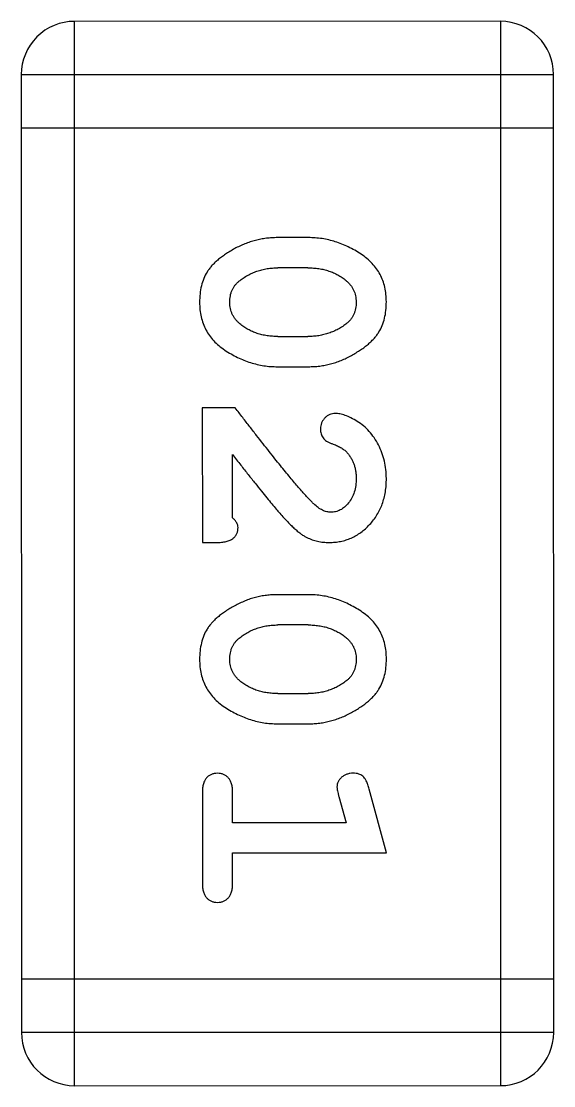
# Model space of a CAD drawing. Header units: millimetres. Extents: x 0 to 297, y 0 to 210.
# Drawn here: x 195.449 to 195.754, y 138.312 to 138.921 of the extents above; entities that cross this region are included whole.
import ezdxf

# ---------------------------------------------------------------- set-up
doc = ezdxf.new("R2010")
doc.units = ezdxf.units.MM
doc.layers.get('0').update_dxf_attribs({"linetype": 'CONTINUOUS'})

msp = doc.modelspace()

# ---------------------------------------------------------------- linework, layer by layer
at = {"color": 7, "linetype": 'Continuous'}
for p, q in [((195.72343, 138.92115), (195.47959, 138.92112)), ((195.47966, 138.31152), (195.47959, 138.92112)), ((195.72343, 138.92115), (195.7235, 138.31155)), ((195.44911, 138.89063), (195.75391, 138.89067)), ((195.44911, 138.89063), (195.44918, 138.34199)), ((195.75398, 138.34203), (195.75391, 138.89067)), ((195.44911, 138.86015), (195.75391, 138.86019)), ((195.61354, 138.79725), (195.59579, 138.79725)), ((195.61327, 138.77994), (195.59607, 138.77994)), ((195.59607, 138.74061), (195.61328, 138.74061)), ((195.5958, 138.72331), (195.61355, 138.72331)), ((195.57164, 138.69971), (195.55277, 138.6997)), ((195.55277, 138.6997), (195.55278, 138.62262)), ((195.57008, 138.63678), (195.57007, 138.67296)), ((195.55278, 138.62262), (195.56064, 138.62262)), ((195.61357, 138.59274), (195.59582, 138.59274)), ((195.6133, 138.57543), (195.59609, 138.57543)), ((195.5961, 138.5361), (195.61331, 138.5361)), ((195.59583, 138.5188), (195.61358, 138.5188)), ((195.55279, 138.47946), (195.5528, 138.42755)), ((195.5701, 138.46216), (195.5701, 138.47946)), ((195.6582, 138.44487), (195.64832, 138.48144)), ((195.63091, 138.47719), (195.63507, 138.46217)), ((195.63507, 138.46217), (195.5701, 138.46216)), ((195.5701, 138.44485), (195.6582, 138.44487)), ((195.57011, 138.42755), (195.5701, 138.44485)), ((195.75398, 138.37251), (195.44918, 138.37247)), ((195.75398, 138.34203), (195.44918, 138.34199)), ((195.47966, 138.31152), (195.7235, 138.31155))]:
    msp.add_line(p, q, dxfattribs=at)
for centre, start, end in [((195.47959, 138.89064), 90.00738, 180.00738), ((195.72343, 138.89067), 0.00738, 90.00738), ((195.47966, 138.342), 180.00738, 270.00738), ((195.7235, 138.34203), 270.00738, 0.00738)]:
    msp.add_arc(centre, 0.03048, start, end, dxfattribs=at)
for points, knots in [([(195.59579, 138.79725), (195.59472, 138.79723), (195.59259, 138.79719), (195.58942, 138.79688), (195.58629, 138.7964), (195.58319, 138.7957), (195.58015, 138.79483), (195.57716, 138.79369), (195.57419, 138.79244), (195.57132, 138.79096), (195.56858, 138.78938), (195.56604, 138.78776), (195.56373, 138.78611), (195.56162, 138.78447), (195.55976, 138.78277), (195.55809, 138.78107), (195.55667, 138.77933), (195.55507, 138.77697), (195.55346, 138.77379), (195.55215, 138.76959), (195.55133, 138.76502), (195.55123, 138.76184), (195.55119, 138.7602)], [0, 0, 0, 0, 0.049886, 0.09882, 0.148132, 0.19689, 0.246038, 0.295176, 0.345305, 0.395692, 0.445312, 0.491875, 0.535813, 0.577009, 0.616081, 0.652689, 0.687585, 0.720206, 0.785062, 0.85223, 0.923759, 1, 1, 1, 1]), ([(195.65816, 138.76046), (195.65812, 138.76189), (195.65805, 138.7647), (195.65733, 138.76879), (195.65621, 138.77262), (195.65463, 138.7762), (195.65256, 138.7795), (195.65005, 138.78255), (195.64708, 138.78534), (195.64369, 138.7878), (195.6401, 138.79), (195.63642, 138.79192), (195.63272, 138.79358), (195.62895, 138.79491), (195.62516, 138.79597), (195.62132, 138.7967), (195.61745, 138.79716), (195.61485, 138.79722), (195.61354, 138.79725)], [0, 0, 0, 0, 0.06692, 0.130834, 0.19258, 0.252759, 0.312631, 0.373411, 0.436359, 0.501894, 0.568244, 0.632472, 0.69556, 0.757163, 0.818592, 0.878885, 0.939235, 1, 1, 1, 1]), ([(195.57377, 138.77229), (195.57457, 138.77291), (195.57614, 138.77413), (195.57869, 138.77566), (195.58132, 138.77701), (195.58407, 138.77807), (195.58693, 138.7789), (195.58988, 138.77953), (195.59295, 138.77986), (195.59502, 138.77992), (195.59607, 138.77994)], [0, 0, 0, 0, 0.124927, 0.248361, 0.370889, 0.492583, 0.61616, 0.741472, 0.869044, 1, 1, 1, 1]), ([(195.61327, 138.77994), (195.61433, 138.77992), (195.61641, 138.77986), (195.61947, 138.77955), (195.62241, 138.77899), (195.62521, 138.77817), (195.62789, 138.77717), (195.6304, 138.77589), (195.63283, 138.77444), (195.63431, 138.77328), (195.63505, 138.7727)], [0, 0, 0, 0, 0.135446, 0.266257, 0.393419, 0.517936, 0.639137, 0.758785, 0.879345, 1, 1, 1, 1]), ([(195.56849, 138.76015), (195.5685, 138.76079), (195.56852, 138.76203), (195.56878, 138.76385), (195.56919, 138.76555), (195.56978, 138.76713), (195.57053, 138.7686), (195.57144, 138.76996), (195.57253, 138.7712), (195.57336, 138.77193), (195.57377, 138.77229)], [0, 0, 0, 0, 0.139844, 0.271849, 0.399162, 0.521619, 0.6402, 0.758957, 0.87828, 1, 1, 1, 1]), ([(195.63505, 138.7727), (195.63551, 138.77229), (195.63642, 138.77148), (195.6376, 138.77014), (195.63862, 138.76874), (195.63943, 138.76722), (195.64008, 138.76563), (195.64052, 138.76393), (195.6408, 138.76216), (195.64084, 138.76095), (195.64086, 138.76033)], [0, 0, 0, 0, 0.13042, 0.256046, 0.378133, 0.498725, 0.620452, 0.742761, 0.869406, 1, 1, 1, 1]), ([(195.55119, 138.7602), (195.55122, 138.75875), (195.5513, 138.75593), (195.55201, 138.75184), (195.55313, 138.74801), (195.55473, 138.74443), (195.55675, 138.7411), (195.55927, 138.73807), (195.56221, 138.73526), (195.5656, 138.73281), (195.5692, 138.73061), (195.57287, 138.72865), (195.57659, 138.72701), (195.58035, 138.72564), (195.58416, 138.72462), (195.588, 138.72384), (195.59189, 138.72339), (195.5945, 138.72334), (195.5958, 138.72331)], [0, 0, 0, 0, 0.067217, 0.131051, 0.19272, 0.252824, 0.312745, 0.373449, 0.436041, 0.501494, 0.567761, 0.632087, 0.695096, 0.757109, 0.817993, 0.878657, 0.939311, 1, 1, 1, 1]), ([(195.57429, 138.74786), (195.57383, 138.74826), (195.57293, 138.74905), (195.57174, 138.75039), (195.57074, 138.75181), (195.5699, 138.75331), (195.56927, 138.7549), (195.56883, 138.75658), (195.56855, 138.75833), (195.56851, 138.75953), (195.56849, 138.76015)], [0, 0, 0, 0, 0.129853, 0.25607, 0.380154, 0.49978, 0.62208, 0.743277, 0.868791, 1, 1, 1, 1]), ([(195.61355, 138.72331), (195.61463, 138.72333), (195.61677, 138.72337), (195.61996, 138.72366), (195.6231, 138.7242), (195.6262, 138.72487), (195.62925, 138.72579), (195.63226, 138.7269), (195.63523, 138.7282), (195.63811, 138.7297), (195.64083, 138.7313), (195.64339, 138.73293), (195.64571, 138.73459), (195.64782, 138.73625), (195.64967, 138.73797), (195.65132, 138.73967), (195.65274, 138.74141), (195.65431, 138.74377), (195.65591, 138.74695), (195.65722, 138.75112), (195.65801, 138.75567), (195.65811, 138.75882), (195.65816, 138.76046)], [0, 0, 0, 0, 0.049855, 0.099516, 0.148482, 0.19758, 0.246804, 0.296268, 0.346517, 0.397047, 0.446826, 0.49336, 0.537801, 0.579207, 0.617974, 0.654833, 0.689171, 0.722088, 0.786392, 0.853518, 0.924186, 1, 1, 1, 1]), ([(195.64086, 138.76033), (195.64084, 138.7597), (195.64082, 138.75846), (195.64057, 138.75666), (195.64016, 138.75496), (195.63956, 138.75338), (195.63882, 138.75191), (195.6379, 138.75055), (195.63683, 138.74929), (195.63599, 138.74856), (195.63557, 138.74819)], [0, 0, 0, 0, 0.138115, 0.270177, 0.397547, 0.520057, 0.63869, 0.757499, 0.878226, 1, 1, 1, 1]), ([(195.59607, 138.74061), (195.59501, 138.74064), (195.59294, 138.74069), (195.58988, 138.74101), (195.58694, 138.74156), (195.58415, 138.7424), (195.58147, 138.74338), (195.57894, 138.74467), (195.57652, 138.74612), (195.57504, 138.74728), (195.57429, 138.74786)], [0, 0, 0, 0, 0.135449, 0.266263, 0.393429, 0.516942, 0.639128, 0.758779, 0.879341, 1, 1, 1, 1]), ([(195.63557, 138.74819), (195.63477, 138.74758), (195.63318, 138.74639), (195.63064, 138.74484), (195.62799, 138.74352), (195.62524, 138.74248), (195.62239, 138.74162), (195.61944, 138.74104), (195.61639, 138.74069), (195.61433, 138.74064), (195.61328, 138.74061)], [0, 0, 0, 0, 0.125331, 0.248948, 0.371201, 0.494032, 0.616811, 0.742104, 0.868849, 1, 1, 1, 1]), ([(195.61663, 138.6447), (195.61618, 138.64514), (195.6152, 138.6461), (195.61365, 138.6477), (195.61191, 138.64959), (195.60999, 138.65177), (195.60786, 138.65422), (195.60551, 138.65694), (195.60302, 138.65998), (195.6003, 138.66328), (195.59739, 138.66685), (195.59429, 138.67072), (195.59099, 138.67485), (195.5875, 138.67927), (195.58382, 138.68399), (195.57993, 138.68898), (195.57585, 138.69424), (195.57307, 138.69785), (195.57164, 138.69971)], [0, 0, 0, 0, 0.026647, 0.057942, 0.094152, 0.134806, 0.180631, 0.231142, 0.286385, 0.346321, 0.411439, 0.481035, 0.555329, 0.634592, 0.718826, 0.807759, 0.901393, 1, 1, 1, 1]), ([(195.62884, 138.69657), (195.6283, 138.69653), (195.62722, 138.69647), (195.62566, 138.69595), (195.62421, 138.69512), (195.6229, 138.69399), (195.6218, 138.69264), (195.62101, 138.69111), (195.62048, 138.68947), (195.62044, 138.68833), (195.62041, 138.68774)], [0, 0, 0, 0, 0.120856, 0.239483, 0.360995, 0.490166, 0.620982, 0.746416, 0.870253, 1, 1, 1, 1]), ([(195.65817, 138.65931), (195.65811, 138.66101), (195.658, 138.66436), (195.65714, 138.6693), (195.65571, 138.67405), (195.65372, 138.67854), (195.6513, 138.68268), (195.64842, 138.68633), (195.64517, 138.68948), (195.6416, 138.69199), (195.63804, 138.69396), (195.63471, 138.69542), (195.63169, 138.69635), (195.62974, 138.6965), (195.62884, 138.69657)], [0, 0, 0, 0, 0.098286, 0.193983, 0.289056, 0.384352, 0.477435, 0.566197, 0.652355, 0.737986, 0.818188, 0.887401, 0.94802, 1, 1, 1, 1]), ([(195.62041, 138.68774), (195.62043, 138.68725), (195.62047, 138.6863), (195.62074, 138.68493), (195.62121, 138.68368), (195.62189, 138.68254), (195.62279, 138.68151), (195.62397, 138.68064), (195.62538, 138.67986), (195.62642, 138.67947), (195.62698, 138.67926)], [0, 0, 0, 0, 0.127347, 0.246131, 0.359406, 0.470543, 0.586092, 0.711469, 0.847022, 1, 1, 1, 1]), ([(195.62698, 138.67926), (195.62787, 138.67895), (195.62958, 138.67835), (195.63187, 138.67714), (195.63389, 138.67588), (195.63497, 138.67481), (195.63548, 138.6743)], [0, 0, 0, 0, 0.285518, 0.544185, 0.781367, 1, 1, 1, 1]), ([(195.57007, 138.67296), (195.57164, 138.67096), (195.57463, 138.66714), (195.57895, 138.66167), (195.58287, 138.65669), (195.58646, 138.65225), (195.58963, 138.64829), (195.59246, 138.64488), (195.59491, 138.64196), (195.59643, 138.64019), (195.59712, 138.63939)], [0, 0, 0, 0, 0.176662, 0.337826, 0.484741, 0.617764, 0.73494, 0.837793, 0.926412, 1, 1, 1, 1]), ([(195.63548, 138.6743), (195.63591, 138.6738), (195.63676, 138.6728), (195.63788, 138.67118), (195.63878, 138.66944), (195.63955, 138.66762), (195.64015, 138.6657), (195.64055, 138.66369), (195.64084, 138.66159), (195.64086, 138.66016), (195.64087, 138.65943)], [0, 0, 0, 0, 0.121873, 0.243139, 0.363336, 0.485133, 0.607572, 0.734701, 0.864814, 1, 1, 1, 1]), ([(195.62541, 138.62263), (195.62653, 138.62267), (195.62873, 138.62274), (195.63196, 138.6232), (195.63507, 138.62403), (195.63805, 138.62515), (195.64089, 138.62662), (195.64361, 138.6284), (195.6462, 138.63051), (195.64864, 138.6329), (195.65087, 138.63555), (195.65284, 138.6384), (195.65449, 138.64145), (195.65586, 138.64466), (195.65687, 138.64807), (195.65765, 138.65165), (195.65809, 138.65542), (195.65815, 138.658), (195.65817, 138.65931)], [0, 0, 0, 0, 0.060981, 0.120256, 0.178148, 0.236115, 0.293993, 0.352864, 0.413358, 0.476056, 0.539296, 0.602396, 0.665116, 0.728325, 0.792919, 0.859317, 0.928302, 1, 1, 1, 1]), ([(195.64087, 138.65943), (195.64082, 138.65802), (195.64074, 138.65533), (195.63989, 138.65152), (195.63852, 138.64813), (195.63659, 138.64525), (195.63433, 138.64293), (195.63186, 138.64118), (195.62915, 138.64014), (195.62728, 138.64), (195.62634, 138.63993)], [0, 0, 0, 0, 0.156344, 0.299348, 0.4327, 0.561, 0.682299, 0.791883, 0.89611, 1, 1, 1, 1]), ([(195.62634, 138.63993), (195.62556, 138.63999), (195.62392, 138.64012), (195.62148, 138.6411), (195.61901, 138.64262), (195.61746, 138.64398), (195.61663, 138.6447)], [0, 0, 0, 0, 0.212836, 0.442809, 0.70317, 1, 1, 1, 1]), ([(195.57323, 138.63127), (195.57319, 138.63172), (195.5731, 138.63266), (195.57244, 138.63405), (195.57144, 138.63546), (195.57056, 138.63632), (195.57008, 138.63678)], [0, 0, 0, 0, 0.20611, 0.432681, 0.695597, 1, 1, 1, 1]), ([(195.59712, 138.63939), (195.59789, 138.63851), (195.59938, 138.63682), (195.6016, 138.63445), (195.60371, 138.63234), (195.60569, 138.63046), (195.60757, 138.62885), (195.60933, 138.6275), (195.61097, 138.62638), (195.61303, 138.62526), (195.61558, 138.62419), (195.61875, 138.62328), (195.62204, 138.62272), (195.62428, 138.62266), (195.62541, 138.62263)], [0, 0, 0, 0, 0.103002, 0.197728, 0.285279, 0.365235, 0.437224, 0.502446, 0.560545, 0.611446, 0.707576, 0.80349, 0.900532, 1, 1, 1, 1]), ([(195.56064, 138.62262), (195.56171, 138.62264), (195.56368, 138.62268), (195.56639, 138.62313), (195.56864, 138.62379), (195.57038, 138.62486), (195.57167, 138.62617), (195.57258, 138.62769), (195.57315, 138.62942), (195.5732, 138.63064), (195.57323, 138.63127)], [0, 0, 0, 0, 0.1844, 0.34094, 0.473574, 0.586824, 0.690029, 0.789175, 0.890445, 1, 1, 1, 1]), ([(195.59582, 138.59274), (195.59475, 138.59272), (195.59262, 138.59268), (195.58944, 138.59237), (195.58631, 138.59189), (195.58322, 138.59119), (195.58017, 138.59032), (195.57719, 138.58918), (195.57422, 138.58793), (195.57134, 138.58644), (195.56861, 138.58487), (195.56606, 138.58325), (195.56376, 138.5816), (195.56164, 138.57996), (195.55979, 138.57825), (195.55811, 138.57656), (195.55669, 138.57482), (195.5551, 138.57246), (195.55349, 138.56928), (195.55218, 138.56508), (195.55135, 138.56051), (195.55126, 138.55733), (195.55121, 138.55569)], [0, 0, 0, 0, 0.049886, 0.09882, 0.148132, 0.19689, 0.246038, 0.295176, 0.345305, 0.395692, 0.445312, 0.491875, 0.535813, 0.577009, 0.616081, 0.652689, 0.687585, 0.720206, 0.785062, 0.85223, 0.923759, 1, 1, 1, 1]), ([(195.65819, 138.55595), (195.65815, 138.55738), (195.65807, 138.56019), (195.65736, 138.56428), (195.65624, 138.56811), (195.65466, 138.57169), (195.65259, 138.57499), (195.65008, 138.57804), (195.64711, 138.58082), (195.64372, 138.58328), (195.64013, 138.58548), (195.63644, 138.58741), (195.63274, 138.58907), (195.62897, 138.59039), (195.62518, 138.59146), (195.62134, 138.59219), (195.61747, 138.59265), (195.61487, 138.59271), (195.61357, 138.59274)], [0, 0, 0, 0, 0.06692, 0.130834, 0.19258, 0.252759, 0.312631, 0.373411, 0.436359, 0.501894, 0.568244, 0.632472, 0.69556, 0.757163, 0.818592, 0.878885, 0.939235, 1, 1, 1, 1]), ([(195.5738, 138.56778), (195.57459, 138.5684), (195.57616, 138.56962), (195.57872, 138.57115), (195.58134, 138.5725), (195.5841, 138.57355), (195.58695, 138.57439), (195.58991, 138.57502), (195.59297, 138.57535), (195.59504, 138.5754), (195.59609, 138.57543)], [0, 0, 0, 0, 0.124927, 0.248361, 0.370889, 0.492583, 0.61616, 0.741472, 0.869044, 1, 1, 1, 1]), ([(195.6133, 138.57543), (195.61436, 138.57541), (195.61644, 138.57535), (195.6195, 138.57504), (195.62244, 138.57448), (195.62523, 138.57365), (195.62791, 138.57266), (195.63043, 138.57138), (195.63285, 138.56993), (195.63434, 138.56877), (195.63508, 138.56818)], [0, 0, 0, 0, 0.135446, 0.266257, 0.393419, 0.517936, 0.639137, 0.758785, 0.879345, 1, 1, 1, 1]), ([(195.56852, 138.55564), (195.56853, 138.55628), (195.56855, 138.55752), (195.5688, 138.55934), (195.56921, 138.56104), (195.56981, 138.56262), (195.57055, 138.56409), (195.57146, 138.56545), (195.57256, 138.56668), (195.57338, 138.56741), (195.5738, 138.56778)], [0, 0, 0, 0, 0.139844, 0.271849, 0.399162, 0.521619, 0.6402, 0.758957, 0.87828, 1, 1, 1, 1]), ([(195.63508, 138.56818), (195.63554, 138.56778), (195.63644, 138.56697), (195.63762, 138.56563), (195.63865, 138.56423), (195.63946, 138.56271), (195.64011, 138.56111), (195.64055, 138.55942), (195.64082, 138.55765), (195.64086, 138.55644), (195.64088, 138.55582)], [0, 0, 0, 0, 0.13042, 0.256046, 0.378133, 0.498725, 0.620452, 0.742761, 0.869406, 1, 1, 1, 1]), ([(195.55121, 138.55569), (195.55125, 138.55424), (195.55132, 138.55142), (195.55204, 138.54733), (195.55316, 138.5435), (195.55475, 138.53992), (195.55678, 138.53659), (195.5593, 138.53356), (195.56224, 138.53075), (195.56563, 138.5283), (195.56923, 138.5261), (195.5729, 138.52414), (195.57662, 138.5225), (195.58038, 138.52113), (195.58419, 138.52011), (195.58803, 138.51933), (195.59192, 138.51888), (195.59453, 138.51883), (195.59583, 138.5188)], [0, 0, 0, 0, 0.067217, 0.131051, 0.19272, 0.252824, 0.312745, 0.373449, 0.436041, 0.501494, 0.567761, 0.632087, 0.695096, 0.757109, 0.817993, 0.878657, 0.939311, 1, 1, 1, 1]), ([(195.57432, 138.54335), (195.57386, 138.54375), (195.57295, 138.54454), (195.57177, 138.54588), (195.57076, 138.5473), (195.56993, 138.5488), (195.5693, 138.55039), (195.56885, 138.55206), (195.56858, 138.55382), (195.56854, 138.55502), (195.56852, 138.55564)], [0, 0, 0, 0, 0.129853, 0.25607, 0.380154, 0.49978, 0.62208, 0.743277, 0.868791, 1, 1, 1, 1]), ([(195.61358, 138.5188), (195.61465, 138.51882), (195.6168, 138.51886), (195.61998, 138.51915), (195.62312, 138.51969), (195.62623, 138.52036), (195.62928, 138.52128), (195.63229, 138.52239), (195.63525, 138.52369), (195.63813, 138.52519), (195.64086, 138.52679), (195.64342, 138.52841), (195.64574, 138.53008), (195.64784, 138.53174), (195.6497, 138.53346), (195.65134, 138.53516), (195.65277, 138.5369), (195.65433, 138.53926), (195.65593, 138.54244), (195.65724, 138.54661), (195.65804, 138.55115), (195.65814, 138.55431), (195.65819, 138.55595)], [0, 0, 0, 0, 0.049855, 0.099516, 0.148482, 0.19758, 0.246804, 0.296268, 0.346517, 0.397047, 0.446826, 0.49336, 0.537801, 0.579207, 0.617974, 0.654833, 0.689171, 0.722088, 0.786392, 0.853518, 0.924186, 1, 1, 1, 1]), ([(195.64088, 138.55582), (195.64087, 138.55519), (195.64085, 138.55395), (195.6406, 138.55215), (195.64019, 138.55045), (195.63959, 138.54887), (195.63885, 138.5474), (195.63793, 138.54604), (195.63685, 138.54478), (195.63602, 138.54404), (195.6356, 138.54368)], [0, 0, 0, 0, 0.138115, 0.270177, 0.397547, 0.520057, 0.63869, 0.757499, 0.878226, 1, 1, 1, 1]), ([(195.5961, 138.5361), (195.59504, 138.53613), (195.59296, 138.53618), (195.5899, 138.5365), (195.58697, 138.53705), (195.58418, 138.53789), (195.58149, 138.53886), (195.57897, 138.54016), (195.57655, 138.54161), (195.57506, 138.54277), (195.57432, 138.54335)], [0, 0, 0, 0, 0.135449, 0.266263, 0.393429, 0.516942, 0.639128, 0.758779, 0.879341, 1, 1, 1, 1]), ([(195.6356, 138.54368), (195.6348, 138.54307), (195.63321, 138.54187), (195.63066, 138.54033), (195.62802, 138.53901), (195.62526, 138.53797), (195.62242, 138.53711), (195.61947, 138.53653), (195.61642, 138.53618), (195.61435, 138.53613), (195.61331, 138.5361)], [0, 0, 0, 0, 0.125331, 0.248948, 0.371201, 0.494032, 0.616811, 0.742104, 0.868849, 1, 1, 1, 1]), ([(195.56145, 138.49048), (195.56084, 138.49044), (195.55965, 138.49038), (195.55797, 138.48987), (195.55646, 138.48904), (195.55512, 138.48789), (195.55405, 138.48633), (195.55332, 138.48436), (195.55286, 138.48204), (195.55282, 138.48036), (195.55279, 138.47946)], [0, 0, 0, 0, 0.115051, 0.223278, 0.329269, 0.437893, 0.554681, 0.682591, 0.83103, 1, 1, 1, 1]), ([(195.5701, 138.47946), (195.57008, 138.48036), (195.57004, 138.48204), (195.56958, 138.48437), (195.56882, 138.48632), (195.56775, 138.48789), (195.56641, 138.48903), (195.56492, 138.48988), (195.56324, 138.49038), (195.56206, 138.49044), (195.56145, 138.49048)], [0, 0, 0, 0, 0.169102, 0.317658, 0.446239, 0.563118, 0.671828, 0.776546, 0.884858, 1, 1, 1, 1]), ([(195.63915, 138.49049), (195.63852, 138.49046), (195.6373, 138.49041), (195.63556, 138.48994), (195.63394, 138.48923), (195.63254, 138.4882), (195.63136, 138.48699), (195.63049, 138.48563), (195.62998, 138.48414), (195.62991, 138.48311), (195.62988, 138.48259)], [0, 0, 0, 0, 0.138815, 0.27042, 0.39836, 0.52875, 0.654955, 0.771147, 0.884581, 1, 1, 1, 1]), ([(195.64832, 138.48144), (195.64806, 138.48229), (195.64759, 138.48385), (195.64674, 138.48594), (195.64583, 138.48756), (195.6448, 138.48876), (195.64362, 138.48956), (195.64229, 138.49009), (195.64078, 138.49045), (195.6397, 138.49047), (195.63915, 138.49049)], [0, 0, 0, 0, 0.187321, 0.344927, 0.475328, 0.579604, 0.674244, 0.773631, 0.882025, 1, 1, 1, 1]), ([(195.62988, 138.48259), (195.6299, 138.48226), (195.62994, 138.4815), (195.63015, 138.48026), (195.63048, 138.47879), (195.63076, 138.47775), (195.63091, 138.47719)], [0, 0, 0, 0, 0.183151, 0.413144, 0.682305, 1, 1, 1, 1]), ([(195.5528, 138.42755), (195.55282, 138.42665), (195.55286, 138.42497), (195.55334, 138.42265), (195.55405, 138.42068), (195.55514, 138.41914), (195.55646, 138.41797), (195.55798, 138.41714), (195.55966, 138.41663), (195.56085, 138.41657), (195.56146, 138.41654)], [0, 0, 0, 0, 0.169012, 0.317488, 0.445429, 0.560977, 0.67065, 0.776666, 0.88492, 1, 1, 1, 1]), ([(195.56146, 138.41654), (195.56207, 138.41657), (195.56325, 138.41663), (195.56493, 138.41714), (195.56643, 138.41798), (195.56775, 138.41914), (195.56883, 138.42069), (195.56958, 138.42265), (195.57004, 138.42497), (195.57008, 138.42665), (195.57011, 138.42755)], [0, 0, 0, 0, 0.11517, 0.223509, 0.328254, 0.438012, 0.553651, 0.682263, 0.830856, 1, 1, 1, 1])]:
    msp.add_open_spline(points, degree=3, knots=knots, dxfattribs=at)

doc.saveas('drawing.dxf')
